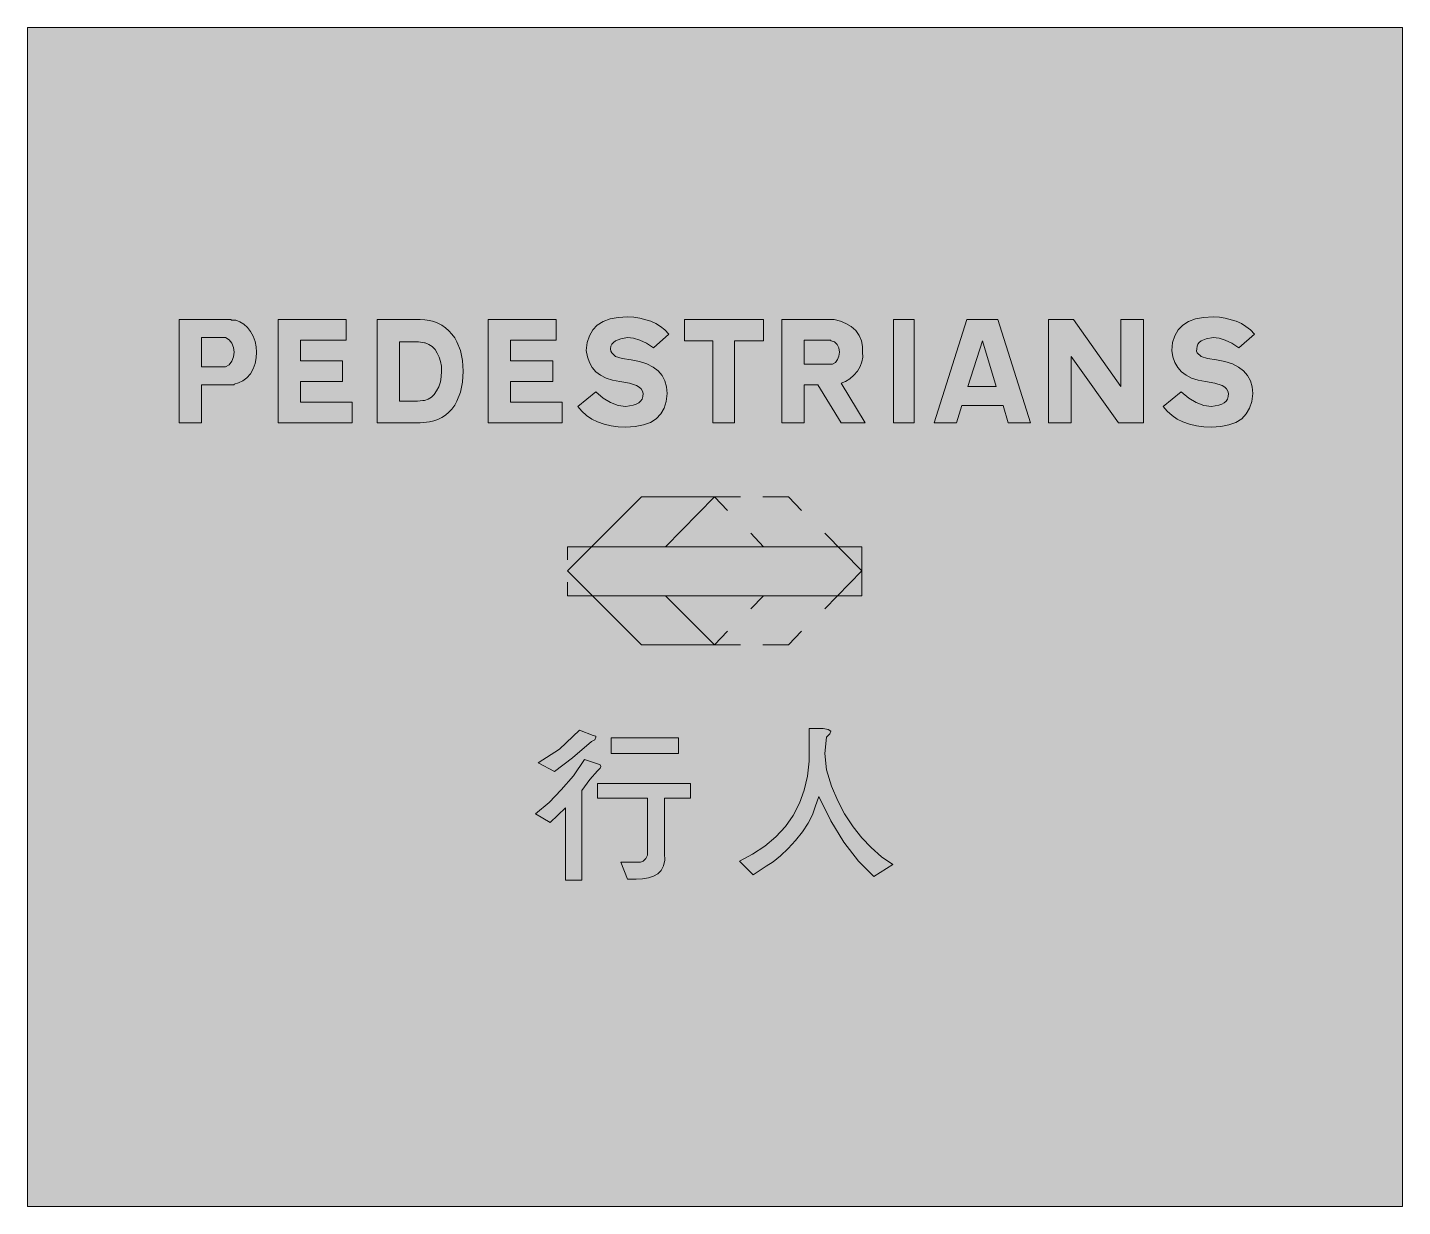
# Model space of a CAD drawing. Header units: metres. Extents: x 141 to 429, y 13 to 259.
import ezdxf

# ---------------------------------------------------------------- set-up
doc = ezdxf.new("R2010")
doc.units = ezdxf.units.M
for name, color, linetype, true_color in [('FILL_BLACK_000000', 7, 'Continuous', 0x000000), ('FILL_YELLOW_FFFF00', 7, 'Continuous', 0xffff00), ('STROKE_BLACK_000000', 7, 'Continuous', 0x000000)]:
    doc.layers.add(name, color=color, linetype=linetype, true_color=true_color)

msp = doc.modelspace()

# ---------------------------------------------------------------- hatches: boundary and pattern name
at = {"layer": 'FILL_BLACK_000000', "true_color": 0x000000}
h = msp.add_hatch(color=7, dxfattribs=at)
h.dxf.hatch_style = 1
h.paths.add_polyline_path([(263.05, 191.58), (263.25, 191.18), (264.06, 190.44), (265.41, 190.01), (267.3, 189.72), (269.07, 189.37), (270.61, 188.88), (271.91, 188.23), (272.97, 187.43), (273.8, 186.47), (274.39, 185.37), (274.74, 184.11), (274.86, 182.7), (274.67, 181.05), (274.22, 179.63), (273.52, 178.42), (272.57, 177.44), (271.36, 176.67), (269.9, 176.12), (268.19, 175.79), (266.22, 175.68), (264.63, 175.75), (263.12, 175.95), (261.66, 176.29), (260.28, 176.76), (259.1, 177.37), (258.01, 178.11), (257.01, 178.99), (256.14, 180), (259.92, 183.06), (261.44, 181.75), (263, 180.79), (264.6, 180.2), (266.22, 180), (267.77, 180.24), (268.39, 180.46), (268.9, 180.74), (269.3, 181.1), (269.59, 181.54), (269.76, 182.07), (269.82, 182.7), (269.69, 183.21), (269.42, 183.65), (269.01, 184.04), (268.47, 184.37), (266.99, 184.88), (264.96, 185.22), (263.43, 185.5), (262.09, 185.93), (260.94, 186.51), (259.97, 187.25), (259.18, 188.13), (258.58, 189.17), (258.17, 190.36), (257.94, 191.7), (258.13, 193.35), (258.58, 194.77), (259.28, 195.98), (260.24, 196.97), (261.44, 197.73), (262.9, 198.28), (264.61, 198.61), (266.58, 198.72), (267.9, 198.66), (269.15, 198.47), (271.44, 197.82), (272.49, 197.35), (273.47, 196.74), (274.38, 196), (275.22, 195.12), (271.98, 192.24), (270.53, 193.19), (269.15, 193.86), (267.83, 194.27), (266.58, 194.4), (265.13, 194.16), (264.04, 193.7), (263.63, 193.39), (263.31, 193.01), (263.1, 192.57), (262.98, 192.06), (263.05, 191.58)])
h = msp.add_hatch(color=7, dxfattribs=at)
h.dxf.hatch_style = 1
h.paths.add_polyline_path([(385.52, 191.58), (385.67, 191.18), (386.46, 190.44), (387.81, 190.01), (389.7, 189.72), (391.47, 189.37), (393.01, 188.88), (394.31, 188.23), (395.37, 187.43), (396.2, 186.47), (396.79, 185.37), (397.14, 184.11), (397.26, 182.7), (397.07, 181.05), (396.62, 179.63), (395.92, 178.42), (394.96, 177.44), (393.76, 176.67), (392.3, 176.12), (390.59, 175.79), (388.62, 175.68), (387.03, 175.75), (385.51, 175.95), (384.06, 176.29), (382.68, 176.76), (381.5, 177.37), (380.41, 178.11), (379.41, 178.99), (378.54, 180), (382.32, 183.06), (383.91, 181.75), (385.47, 180.79), (387.03, 180.2), (388.62, 180), (390.17, 180.24), (390.79, 180.46), (391.3, 180.74), (391.7, 181.1), (391.99, 181.54), (392.16, 182.07), (392.22, 182.7), (392.08, 183.21), (391.81, 183.65), (391.41, 184.04), (390.87, 184.37), (389.38, 184.88), (387.36, 185.22), (385.83, 185.5), (384.49, 185.93), (383.34, 186.51), (382.36, 187.25), (381.58, 188.13), (380.98, 189.17), (380.57, 190.36), (380.34, 191.7), (380.53, 193.35), (380.98, 194.77), (381.68, 195.98), (382.63, 196.97), (383.84, 197.73), (385.3, 198.28), (387.01, 198.61), (388.98, 198.72), (390.3, 198.66), (391.54, 198.47), (393.84, 197.82), (394.89, 197.35), (395.86, 196.74), (396.78, 196), (397.62, 195.12), (394.38, 192.24), (392.93, 193.19), (391.54, 193.86), (390.23, 194.27), (388.98, 194.4), (387.53, 194.16), (386.46, 193.7), (386.07, 193.39), (385.79, 193.01), (385.62, 192.57), (385.56, 192.06), (385.52, 191.58)])
h = msp.add_hatch(color=7, dxfattribs=at)
h.dxf.hatch_style = 1
h.paths.add_polyline_path([(172.8, 176.58), (172.8, 198.18), (183.6, 198.18), (183.78, 198), (184.32, 198), (184.68, 198), (185.51, 197.66), (186.34, 197.17), (187.11, 196.51), (187.74, 195.66), (188.32, 194.66), (188.71, 193.57), (188.93, 192.45), (189, 191.34), (188.93, 190.13), (188.71, 188.96), (188.32, 187.85), (187.74, 186.84), (187, 186), (186.16, 185.36), (185.26, 184.92), (184.32, 184.68), (184.3, 184.52), (184.14, 184.5), (183.6, 184.5), (177.48, 184.5), (177.48, 176.58), (172.8, 176.58)])
h.paths.add_polyline_path([(181.98, 188.28), (182.34, 188.28), (182.41, 188.28), (182.52, 188.28), (183.26, 188.73), (183.82, 189.47), (184.19, 190.38), (184.32, 191.34), (184.19, 192.3), (183.82, 193.21), (183.26, 193.95), (182.52, 194.4), (182.34, 194.4), (177.48, 194.4), (177.48, 188.28), (181.98, 188.28)], flags=16)
h = msp.add_hatch(color=7, dxfattribs=at)
h.dxf.hatch_style = 1
h.paths.add_polyline_path([(198.18, 180.9), (208.98, 180.9), (208.98, 176.58), (193.5, 176.58), (193.5, 198.18), (207.72, 198.18), (207.72, 193.86), (198.18, 193.86), (198.18, 189.54), (207, 189.54), (207, 185.22), (198.18, 185.22), (198.18, 180.9)])
h = msp.add_hatch(color=7, dxfattribs=at)
h.dxf.hatch_style = 1
h.paths.add_polyline_path([(214.2, 198.18), (223.2, 198.18), (224.19, 198.13), (225.15, 197.98), (226.07, 197.73), (226.93, 197.39), (227.75, 196.96), (228.52, 196.43), (229.22, 195.82), (229.86, 195.12), (230.43, 194.34), (230.91, 193.51), (231.64, 191.66), (232.06, 189.6), (232.2, 187.38), (232.06, 185.05), (231.64, 182.95), (230.91, 181.08), (230.43, 180.24), (229.86, 179.46), (229.22, 178.77), (228.52, 178.17), (227.75, 177.68), (226.93, 177.28), (226.07, 176.97), (225.15, 176.75), (223.2, 176.58), (214.2, 176.58), (214.2, 198.18)])
h.paths.add_polyline_path([(222.66, 181.08), (223.74, 181.26), (224.1, 181.26), (224.87, 181.49), (225.56, 181.91), (226.15, 182.5), (226.62, 183.24), (227.09, 184.11), (227.43, 185.11), (227.63, 186.2), (227.7, 187.38), (227.64, 188.43), (227.45, 189.41), (227.17, 190.32), (226.8, 191.16), (226.33, 191.9), (225.74, 192.51), (225.05, 192.98), (224.28, 193.32), (224.17, 193.32), (224.1, 193.32), (222.84, 193.5), (222.48, 193.5), (218.88, 193.5), (218.88, 181.08), (222.48, 181.08), (222.59, 181.08), (222.66, 181.08)], flags=16)
h = msp.add_hatch(color=7, dxfattribs=at)
h.dxf.hatch_style = 1
h.paths.add_polyline_path([(242.1, 180.9), (252.9, 180.9), (252.9, 176.58), (237.42, 176.58), (237.42, 198.18), (251.64, 198.18), (251.64, 193.86), (242.1, 193.86), (242.1, 189.54), (250.92, 189.54), (250.92, 185.22), (242.1, 185.22), (242.1, 180.9)])
h = msp.add_hatch(color=7, dxfattribs=at)
h.dxf.hatch_style = 1
h.paths.add_polyline_path([(288.9, 176.58), (284.4, 176.58), (284.4, 193.68), (278.46, 193.68), (278.46, 198.18), (295.02, 198.18), (295.02, 193.68), (288.9, 193.68), (288.9, 176.58)])
h = msp.add_hatch(color=7, dxfattribs=at)
h.dxf.hatch_style = 1
h.paths.add_polyline_path([(298.8, 176.58), (298.8, 198.18), (309.78, 198.18), (311.07, 197.84), (312.23, 197.35), (313.3, 196.69), (314.28, 195.84), (314.99, 194.83), (315.47, 193.73), (315.72, 192.55), (315.72, 191.34), (315.75, 190.29), (315.58, 189.29), (315.21, 188.33), (314.64, 187.38), (313.9, 186.51), (313.06, 185.78), (312.16, 185.23), (311.22, 184.86), (316.26, 176.58), (311.22, 176.58), (306.36, 184.5), (303.48, 184.5), (303.48, 176.58), (298.8, 176.58)])
h.paths.add_polyline_path([(309.24, 188.82), (309.42, 188.82), (310.02, 189.21), (310.48, 189.81), (310.76, 190.54), (310.86, 191.34), (310.73, 192.24), (310.36, 192.98), (309.8, 193.49), (309.06, 193.68), (309.06, 193.86), (303.48, 193.86), (303.48, 188.82), (308.88, 188.82), (309.24, 188.82)], flags=16)
h = msp.add_hatch(color=7, dxfattribs=at)
h.dxf.hatch_style = 1
h.paths.add_polyline_path([(326.52, 198.18), (326.52, 176.58), (322.2, 176.58), (322.2, 198.18), (326.52, 198.18)])
h = msp.add_hatch(color=7, dxfattribs=at)
h.dxf.hatch_style = 1
h.paths.add_polyline_path([(345.06, 180.18), (336.42, 180.18), (335.34, 176.58), (330.66, 176.58), (337.5, 198.18), (343.98, 198.18), (350.82, 176.58), (346.14, 176.58), (345.06, 180.18)])
h.paths.add_polyline_path([(337.68, 184.14), (343.62, 184.14), (340.74, 193.68), (337.68, 184.14)], flags=16)
h = msp.add_hatch(color=7, dxfattribs=at)
h.dxf.hatch_style = 1
h.paths.add_polyline_path([(369.72, 198.18), (374.4, 198.18), (374.4, 176.58), (369.18, 176.58), (359.28, 190.44), (359.28, 176.58), (354.6, 176.58), (354.6, 198.18), (359.82, 198.18), (369.72, 184.14), (369.72, 198.18)])
h = msp.add_hatch(color=7, dxfattribs=at)
h.dxf.hatch_style = 1
h.paths.add_polyline_path([(253.98, 145.62), (269.46, 161.1), (284.76, 161.1), (274.5, 150.66), (315.54, 150.66), (315.54, 140.4), (274.5, 140.4), (284.76, 130.14), (269.46, 130.14), (253.98, 145.62)])
h = msp.add_hatch(color=7, dxfattribs=at)
h.dxf.hatch_style = 1
h.paths.add_polyline_path([(252.36, 108.36), (256.5, 112.32), (259.38, 111.24), (259.92, 111.06), (259.92, 110.88), (259.74, 110.34), (259.02, 109.98), (255.06, 106.56), (251.28, 103.68), (247.86, 105.48), (252.36, 108.36)])
h = msp.add_hatch(color=7, dxfattribs=at)
h.dxf.hatch_style = 1
h.paths.add_polyline_path([(308.52, 112.5), (309.06, 112.14), (308.88, 111.6), (308.16, 110.88), (307.8, 107.46), (308.16, 104.04), (309.24, 100.62), (310.5, 97.56), (311.94, 94.86), (313.74, 92.16), (315.54, 89.82), (317.52, 87.84), (319.68, 85.86), (322.02, 84.24), (318.06, 81.72), (314.82, 84.96), (311.76, 88.92), (309.06, 93.42), (306.54, 98.46), (305.82, 96.3), (305.26, 94.67), (304.33, 92.91), (303.11, 91.09), (301.69, 89.3), (300.14, 87.6), (298.54, 86.08), (296.99, 84.81), (295.56, 83.88), (292.86, 82.08), (289.98, 84.96), (292.68, 86.4), (295.3, 88.12), (297.6, 90.05), (299.56, 92.18), (301.2, 94.52), (302.52, 97.05), (303.51, 99.79), (304.19, 102.72), (304.56, 105.84), (304.56, 112.68), (307.44, 112.68), (308.52, 112.5)])
h = msp.add_hatch(color=7, dxfattribs=at)
h.dxf.hatch_style = 1
h.paths.add_polyline_path([(277.2, 110.7), (277.2, 107.46), (263.16, 107.46), (263.16, 110.7), (277.2, 110.7)])
h = msp.add_hatch(color=7, dxfattribs=at)
h.dxf.hatch_style = 1
h.paths.add_polyline_path([(250.2, 97.2), (252.72, 99.9), (255.24, 102.78), (257.58, 106.2), (260.28, 105.3), (260.82, 105.12), (261, 104.76), (260.82, 104.4), (260.28, 103.86), (258.66, 102.06), (257.04, 99.72), (257.04, 81), (253.62, 81), (253.62, 96.12), (250.38, 93.06), (247.32, 94.86), (250.2, 97.2)])
h = msp.add_hatch(color=7, dxfattribs=at)
h.dxf.hatch_style = 1
h.paths.add_polyline_path([(260.28, 98.1), (260.28, 101.16), (279.72, 101.16), (279.72, 98.1), (274.32, 98.1), (274.32, 86.58), (274.34, 85.15), (274.1, 83.97), (273.61, 83.04), (272.89, 82.32), (271.99, 81.79), (270.92, 81.44), (269.71, 81.25), (268.38, 81.18), (266.58, 81.18), (265.14, 84.78), (269.28, 84.78), (269.82, 84.96), (270.36, 85.5), (270.72, 86.22), (270.72, 98.1), (260.28, 98.1)])
at = {"layer": 'FILL_YELLOW_FFFF00', "true_color": 0xffff00}
h = msp.add_hatch(color=7, dxfattribs=at)
h.dxf.hatch_style = 1
h.paths.add_polyline_path([(428.58, 259.2), (428.58, 12.78), (141.12, 12.78), (141.12, 259.2), (428.58, 259.2)])

# ---------------------------------------------------------------- linework, layer by layer
at = {"layer": 'FILL_BLACK_000000', "lineweight": 0, "true_color": 0x000000}
for points in [[(263.05, 191.58), (263.25, 191.18), (264.06, 190.44), (265.41, 190.01), (267.3, 189.72), (269.07, 189.37), (270.61, 188.88), (271.91, 188.23), (272.97, 187.43), (273.8, 186.47), (274.39, 185.37), (274.74, 184.11), (274.86, 182.7), (274.67, 181.05), (274.22, 179.63), (273.52, 178.42), (272.57, 177.44), (271.36, 176.67), (269.9, 176.12), (268.19, 175.79), (266.22, 175.68), (264.63, 175.75), (263.12, 175.95), (261.66, 176.29), (260.28, 176.76), (259.1, 177.37), (258.01, 178.11), (257.01, 178.99), (256.14, 180), (259.92, 183.06), (261.44, 181.75), (263, 180.79), (264.6, 180.2), (266.22, 180), (267.77, 180.24), (268.39, 180.46), (268.9, 180.74), (269.3, 181.1), (269.59, 181.54), (269.76, 182.07), (269.82, 182.7), (269.69, 183.21), (269.42, 183.65), (269.01, 184.04), (268.47, 184.37), (266.99, 184.88), (264.96, 185.22), (263.43, 185.5), (262.09, 185.93), (260.94, 186.51), (259.97, 187.25), (259.18, 188.13), (258.58, 189.17), (258.17, 190.36), (257.94, 191.7), (258.13, 193.35), (258.58, 194.77), (259.28, 195.98), (260.24, 196.97), (261.44, 197.73), (262.9, 198.28), (264.61, 198.61), (266.58, 198.72), (267.9, 198.66), (269.15, 198.47), (271.44, 197.82), (272.49, 197.35), (273.47, 196.74), (274.38, 196), (275.22, 195.12), (271.98, 192.24), (270.53, 193.19), (269.15, 193.86), (267.83, 194.27), (266.58, 194.4), (265.13, 194.16), (264.04, 193.7), (263.63, 193.39), (263.31, 193.01), (263.1, 192.57), (262.98, 192.06)], [(385.52, 191.58), (385.67, 191.18), (386.46, 190.44), (387.81, 190.01), (389.7, 189.72), (391.47, 189.37), (393.01, 188.88), (394.31, 188.23), (395.37, 187.43), (396.2, 186.47), (396.79, 185.37), (397.14, 184.11), (397.26, 182.7), (397.07, 181.05), (396.62, 179.63), (395.92, 178.42), (394.96, 177.44), (393.76, 176.67), (392.3, 176.12), (390.59, 175.79), (388.62, 175.68), (387.03, 175.75), (385.51, 175.95), (384.06, 176.29), (382.68, 176.76), (381.5, 177.37), (380.41, 178.11), (379.41, 178.99), (378.54, 180), (382.32, 183.06), (383.91, 181.75), (385.47, 180.79), (387.03, 180.2), (388.62, 180), (390.17, 180.24), (390.79, 180.46), (391.3, 180.74), (391.7, 181.1), (391.99, 181.54), (392.16, 182.07), (392.22, 182.7), (392.08, 183.21), (391.81, 183.65), (391.41, 184.04), (390.87, 184.37), (389.38, 184.88), (387.36, 185.22), (385.83, 185.5), (384.49, 185.93), (383.34, 186.51), (382.36, 187.25), (381.58, 188.13), (380.98, 189.17), (380.57, 190.36), (380.34, 191.7), (380.53, 193.35), (380.98, 194.77), (381.68, 195.98), (382.63, 196.97), (383.84, 197.73), (385.3, 198.28), (387.01, 198.61), (388.98, 198.72), (390.3, 198.66), (391.54, 198.47), (393.84, 197.82), (394.89, 197.35), (395.86, 196.74), (396.78, 196), (397.62, 195.12), (394.38, 192.24), (392.93, 193.19), (391.54, 193.86), (390.23, 194.27), (388.98, 194.4), (387.53, 194.16), (386.46, 193.7), (386.07, 193.39), (385.79, 193.01), (385.62, 192.57), (385.56, 192.06)], [(172.8, 176.58), (172.8, 198.18), (183.6, 198.18), (183.78, 198), (184.32, 198), (184.68, 198), (185.51, 197.66), (186.34, 197.17), (187.11, 196.51), (187.74, 195.66), (188.32, 194.66), (188.71, 193.57), (188.93, 192.45), (189, 191.34), (188.93, 190.13), (188.71, 188.96), (188.32, 187.85), (187.74, 186.84), (187, 186), (186.16, 185.36), (185.26, 184.92), (184.32, 184.68), (184.3, 184.52), (184.14, 184.5), (183.6, 184.5), (177.48, 184.5), (177.48, 176.58)], [(198.18, 180.9), (208.98, 180.9), (208.98, 176.58), (193.5, 176.58), (193.5, 198.18), (207.72, 198.18), (207.72, 193.86), (198.18, 193.86), (198.18, 189.54), (207, 189.54), (207, 185.22), (198.18, 185.22)], [(214.2, 198.18), (223.2, 198.18), (224.19, 198.13), (225.15, 197.98), (226.07, 197.73), (226.93, 197.39), (227.75, 196.96), (228.52, 196.43), (229.22, 195.82), (229.86, 195.12), (230.43, 194.34), (230.91, 193.51), (231.64, 191.66), (232.06, 189.6), (232.2, 187.38), (232.06, 185.05), (231.64, 182.95), (230.91, 181.08), (230.43, 180.24), (229.86, 179.46), (229.22, 178.77), (228.52, 178.17), (227.75, 177.68), (226.93, 177.28), (226.07, 176.97), (225.15, 176.75), (223.2, 176.58), (214.2, 176.58)], [(242.1, 180.9), (252.9, 180.9), (252.9, 176.58), (237.42, 176.58), (237.42, 198.18), (251.64, 198.18), (251.64, 193.86), (242.1, 193.86), (242.1, 189.54), (250.92, 189.54), (250.92, 185.22), (242.1, 185.22)], [(288.9, 176.58), (284.4, 176.58), (284.4, 193.68), (278.46, 193.68), (278.46, 198.18), (295.02, 198.18), (295.02, 193.68), (288.9, 193.68)], [(298.8, 176.58), (298.8, 198.18), (309.78, 198.18), (311.07, 197.84), (312.23, 197.35), (313.3, 196.69), (314.28, 195.84), (314.99, 194.83), (315.47, 193.73), (315.72, 192.55), (315.72, 191.34), (315.75, 190.29), (315.58, 189.29), (315.21, 188.33), (314.64, 187.38), (313.9, 186.51), (313.06, 185.78), (312.16, 185.23), (311.22, 184.86), (316.26, 176.58), (311.22, 176.58), (306.36, 184.5), (303.48, 184.5), (303.48, 176.58)], [(326.52, 198.18), (326.52, 176.58), (322.2, 176.58), (322.2, 198.18)], [(345.06, 180.18), (336.42, 180.18), (335.34, 176.58), (330.66, 176.58), (337.5, 198.18), (343.98, 198.18), (350.82, 176.58), (346.14, 176.58)], [(369.72, 198.18), (374.4, 198.18), (374.4, 176.58), (369.18, 176.58), (359.28, 190.44), (359.28, 176.58), (354.6, 176.58), (354.6, 198.18), (359.82, 198.18), (369.72, 184.14)], [(181.98, 188.28), (182.34, 188.28), (182.41, 188.28), (182.52, 188.28), (183.26, 188.73), (183.82, 189.47), (184.19, 190.38), (184.32, 191.34), (184.19, 192.3), (183.82, 193.21), (183.26, 193.95), (182.52, 194.4), (182.34, 194.4), (177.48, 194.4), (177.48, 188.28)], [(222.66, 181.08), (223.74, 181.26), (224.1, 181.26), (224.87, 181.49), (225.56, 181.91), (226.15, 182.5), (226.62, 183.24), (227.09, 184.11), (227.43, 185.11), (227.63, 186.2), (227.7, 187.38), (227.64, 188.43), (227.45, 189.41), (227.17, 190.32), (226.8, 191.16), (226.33, 191.9), (225.74, 192.51), (225.05, 192.98), (224.28, 193.32), (224.17, 193.32), (224.1, 193.32), (222.84, 193.5), (222.48, 193.5), (218.88, 193.5), (218.88, 181.08), (222.48, 181.08), (222.59, 181.08)], [(309.24, 188.82), (309.42, 188.82), (310.02, 189.21), (310.48, 189.81), (310.76, 190.54), (310.86, 191.34), (310.73, 192.24), (310.36, 192.98), (309.8, 193.49), (309.06, 193.68), (309.06, 193.86), (303.48, 193.86), (303.48, 188.82), (308.88, 188.82)], [(337.68, 184.14), (343.62, 184.14), (340.74, 193.68)], [(253.98, 145.62), (269.46, 161.1), (284.76, 161.1), (274.5, 150.66), (315.54, 150.66), (315.54, 140.4), (274.5, 140.4), (284.76, 130.14), (269.46, 130.14)], [(252.36, 108.36), (256.5, 112.32), (259.38, 111.24), (259.92, 111.06), (259.92, 110.88), (259.74, 110.34), (259.02, 109.98), (255.06, 106.56), (251.28, 103.68), (247.86, 105.48)], [(308.52, 112.5), (309.06, 112.14), (308.88, 111.6), (308.16, 110.88), (307.8, 107.46), (308.16, 104.04), (309.24, 100.62), (310.5, 97.56), (311.94, 94.86), (313.74, 92.16), (315.54, 89.82), (317.52, 87.84), (319.68, 85.86), (322.02, 84.24), (318.06, 81.72), (314.82, 84.96), (311.76, 88.92), (309.06, 93.42), (306.54, 98.46), (305.82, 96.3), (305.26, 94.67), (304.33, 92.91), (303.11, 91.09), (301.69, 89.3), (300.14, 87.6), (298.54, 86.08), (296.99, 84.81), (295.56, 83.88), (292.86, 82.08), (289.98, 84.96), (292.68, 86.4), (295.3, 88.12), (297.6, 90.05), (299.56, 92.18), (301.2, 94.52), (302.52, 97.05), (303.51, 99.79), (304.19, 102.72), (304.56, 105.84), (304.56, 112.68), (307.44, 112.68)], [(277.2, 110.7), (277.2, 107.46), (263.16, 107.46), (263.16, 110.7)], [(250.2, 97.2), (252.72, 99.9), (255.24, 102.78), (257.58, 106.2), (260.28, 105.3), (260.82, 105.12), (261, 104.76), (260.82, 104.4), (260.28, 103.86), (258.66, 102.06), (257.04, 99.72), (257.04, 81), (253.62, 81), (253.62, 96.12), (250.38, 93.06), (247.32, 94.86)], [(260.28, 98.1), (260.28, 101.16), (279.72, 101.16), (279.72, 98.1), (274.32, 98.1), (274.32, 86.58), (274.34, 85.15), (274.1, 83.97), (273.61, 83.04), (272.89, 82.32), (271.99, 81.79), (270.92, 81.44), (269.71, 81.25), (268.38, 81.18), (266.58, 81.18), (265.14, 84.78), (269.28, 84.78), (269.82, 84.96), (270.36, 85.5), (270.72, 86.22), (270.72, 98.1)]]:
    msp.add_lwpolyline(points, close=True, dxfattribs=at)
at = {"layer": 'FILL_YELLOW_FFFF00', "lineweight": 0, "true_color": 0xffff00}
msp.add_lwpolyline([(428.58, 259.2), (428.58, 12.78), (141.12, 12.78), (141.12, 259.2)], close=True, dxfattribs=at)
at = {"layer": 'STROKE_BLACK_000000', "lineweight": 0, "true_color": 0x000000}
for points in [[(290.16, 161.1), (284.76, 161.1)], [(284.76, 161.1), (284.94, 161.1)], [(284.76, 161.1), (287.46, 158.22)], [(300.24, 161.1), (294.84, 161.1)], [(302.94, 158.22), (300.24, 161.1)], [(292.32, 153.54), (295.02, 150.66)], [(315.54, 145.62), (307.8, 153.54)], [(253.98, 150.66), (253.98, 147.96)], [(295.02, 150.66), (253.98, 150.66)], [(307.8, 137.7), (315.54, 145.62)], [(253.98, 143.28), (253.98, 140.4)], [(253.98, 140.4), (295.02, 140.4)], [(295.02, 140.4), (292.32, 137.7)], [(287.46, 133.02), (284.76, 130.14)], [(300.24, 130.14), (302.94, 133.02)], [(284.76, 130.14), (290.16, 130.14)], [(294.84, 130.14), (300.24, 130.14)]]:
    msp.add_lwpolyline(points, dxfattribs=at)

doc.saveas('drawing.dxf')
